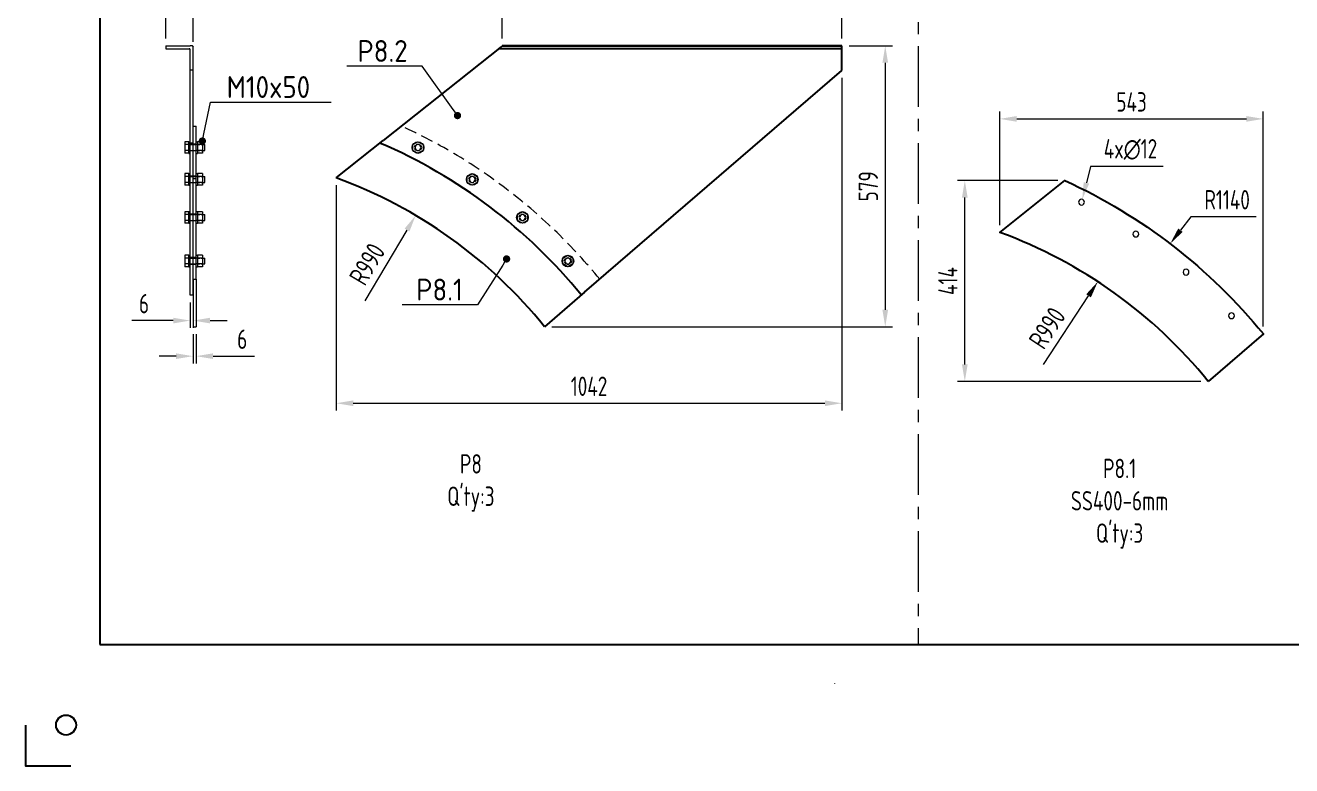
# Model space of a CAD drawing. Header units: millimetres. Extents: x -46397 to 283259, y -8690 to 23983.
# Drawn here: x 87638 to 90249, y -1966 to -440 of the extents above; entities that cross this region are included whole.
import ezdxf
from ezdxf import colors
from ezdxf.entities.mleader import LeaderData, LeaderLine
from ezdxf.math import Vec2, Vec3

# ---------------------------------------------------------------- set-up
doc = ezdxf.new("R2010")
doc.units = ezdxf.units.MM
doc.linetypes.add('CENTER', pattern=[2, 1.25, -0.25, 0.25, -0.25])
doc.linetypes.add('HIDDENX2', pattern=[0.75, 0.5, -0.25])
doc.layers.get('Defpoints').update_dxf_attribs({"lineweight": 0})
for name, color, linetype, lineweight in [('Dtext', 255, 'Continuous', 20), ('DUONGCHINH', 7, 'Continuous', 25), ('NETCHINH', 7, 'Continuous', 9), ('PHANTOM 2', 8, 'Continuous', 0), ('ĐƯỜNG TÂM', 8, 'CENTER', 5)]:
    doc.layers.add(name, color=color, linetype=linetype, lineweight=lineweight)
doc.styles.add('Arial', font='arial.ttf')
doc.styles.add('Chu va so', font='arial.ttf')
doc.styles.add('GHI CHÚ 1', font='isocp_IV25.ttf', dxfattribs={"width": 0.8})
doc.styles.get("Standard").update_dxf_attribs({"font": 'isocp.shx', "width": 0.8})
doc.styles.add('TCVN', font='arial.ttf')
doc.dimstyles.new('1-30SCALE', dxfattribs={"dimtxt": 75, "dimasz": 75, "dimexe": 37.5, "dimexo": 30, "dimgap": 30, "dimtad": 1, "dimtoh": 1, "dimdec": 0, "dimdsep": 46, "dimtxsty": 'GHI CHÚ 1', "dimcen": 0.09, "dimclrd": 256, "dimclre": 256, "dimclrt": 2, "dimadec": 0, "dimazin": 0, "dimtfac": 1, "dimtdec": 0, "dimtofl": 0, "dimtmove": 0, "dimatfit": 3, "dimfxl": 1, "dimlwd": 0, "dimlwe": 0, "dimarcsym": 0})
doc.dimstyles.new('1-30SCALE$4', dxfattribs={"dimtxt": 75, "dimasz": 75, "dimexe": 37.5, "dimexo": 30, "dimgap": 30, "dimtad": 1, "dimtoh": 1, "dimdec": 0, "dimdsep": 46, "dimtxsty": 'GHI CHÚ 1', "dimcen": 0.09, "dimclrd": 256, "dimclre": 256, "dimclrt": 2, "dimadec": 0, "dimazin": 0, "dimtfac": 1, "dimtdec": 0, "dimtofl": 0, "dimtmove": 0, "dimatfit": 3, "dimfxl": 1, "dimlwd": 0, "dimlwe": 0, "dimarcsym": 0})

# ---------------------------------------------------------------- blocks, each defined once
blk = doc.blocks.new('_Dot')
at = {"color": 0, "linetype": 'ByBlock', "lineweight": -2}
blk.add_line((-0.5, 0), (-1, 0), dxfattribs=at)
at = {"color": 0, "linetype": 'ByBlock', "const_width": 0.5}
blk.add_lwpolyline([(-0.25, 0, 1), (0.25, 0, 1)], format="xyb", close=True, dxfattribs=at)
blk = doc.blocks.new('*D1542')
at = {"layer": 'Defpoints', "color": 0, "transparency": 16777216}
for p in [(89574.8, -760), (89781.2, -760, -1.5), (90076.5, -1174, -1.5)]:
    blk.add_point(p, dxfattribs=at)
at = {"layer": 'PHANTOM 2', "linetype": 'Continuous', "lineweight": 0, "transparency": 16777216}
for p, q in [((89766.2, -760), (89559.8, -760)), ((89574.8, -1139), (89574.8, -795)), ((90061.5, -1174), (89559.8, -1174))]:
    blk.add_line(p, q, dxfattribs=at)
at = {"layer": 'PHANTOM 2', "transparency": 16777216}
for points in [[(89568.9, -795), (89580.6, -795), (89574.8, -760)], [(89568.9, -1139), (89580.6, -1139), (89574.8, -1174)]]:
    blk.add_solid(points, dxfattribs=at)
at = {"layer": 'PHANTOM 2', "color": 2, "transparency": 16777216, "insert": (89539.8, -967), "char_height": 40, "attachment_point": 5, "rotation": 90, "style": 'GHI CHÚ 1'}
blk.add_mtext('414', dxfattribs=at)
blk = doc.blocks.new('*D1543')
at = {"layer": 'Defpoints', "color": 0, "transparency": 16777216}
for p in [(90190.1, -632.7), (89646.9, -866.9, -1.5), (90190.1, -1076, -1.5)]:
    blk.add_point(p, dxfattribs=at)
at = {"layer": 'PHANTOM 2', "linetype": 'Continuous', "lineweight": 0, "transparency": 16777216}
for p, q in [((89646.9, -851.9), (89646.9, -617.7)), ((90190.1, -1061), (90190.1, -617.7)), ((89681.9, -632.7), (90155.1, -632.7))]:
    blk.add_line(p, q, dxfattribs=at)
at = {"layer": 'PHANTOM 2', "transparency": 16777216}
for points in [[(89681.9, -626.9), (89681.9, -638.6), (89646.9, -632.7)], [(90155.1, -626.9), (90155.1, -638.6), (90190.1, -632.7)]]:
    blk.add_solid(points, dxfattribs=at)
at = {"layer": 'PHANTOM 2', "color": 2, "transparency": 16777216, "insert": (89918.5, -597.7), "char_height": 40, "attachment_point": 5, "style": 'GHI CHÚ 1'}
blk.add_mtext('543', dxfattribs=at)
blk = doc.blocks.new('*D1544')
at = {"layer": 'Defpoints', "color": 0, "transparency": 16777216}
for p in [(89849, -968.3, -1.5), (89306.9, -1796.7, -1.5)]:
    blk.add_point(p, dxfattribs=at)
at = {"layer": 'PHANTOM 2', "linetype": 'Continuous', "lineweight": 0, "transparency": 16777216}
blk.add_line((89737.1, -1139.3), (89829.8, -997.6), dxfattribs=at)
at = {"layer": 'PHANTOM 2', "transparency": 16777216}
blk.add_solid([(89825, -994.4), (89834.7, -1000.8), (89849, -968.3)], dxfattribs=at)
at = {"layer": 'PHANTOM 2', "color": 2, "transparency": 16777216, "insert": (89744.6, -1063.9), "char_height": 40, "attachment_point": 5, "rotation": 56.7963, "style": 'GHI CHÚ 1'}
blk.add_mtext('R990', dxfattribs=at)
blk = doc.blocks.new('*D1545')
at = {"layer": 'Defpoints', "color": 0, "transparency": 16777216}
for p in [(89998.1, -890.1, -1.5), (89306.9, -1796.7, -1.5)]:
    blk.add_point(p, dxfattribs=at)
at = {"layer": 'PHANTOM 2', "linetype": 'Continuous', "lineweight": 0, "transparency": 16777216}
for p, q in [((90040.5, -834.5), (90019.3, -862.3)), ((90175.6, -834.5), (90040.5, -834.5))]:
    blk.add_line(p, q, dxfattribs=at)
at = {"layer": 'PHANTOM 2', "lineweight": 0, "transparency": 16777216}
for p, q in [((89306.8, -1796.7), (89307, -1796.7)), ((89306.9, -1796.8), (89306.9, -1796.6))]:
    blk.add_line(p, q, dxfattribs=at)
at = {"layer": 'PHANTOM 2', "transparency": 16777216}
blk.add_solid([(90014.7, -858.8), (90023.9, -865.8), (89998.1, -890.1)], dxfattribs=at)
at = {"layer": 'PHANTOM 2', "color": 2, "transparency": 16777216, "insert": (90115.5, -799.5), "char_height": 40, "attachment_point": 5, "style": 'GHI CHÚ 1'}
blk.add_mtext('R1140', dxfattribs=at)
blk = doc.blocks.new('*D1546')
at = {"layer": 'Defpoints', "color": 0, "transparency": 16777216}
for p in [(89816.9, -798.6, -1.5), (89814, -810.2, -1.5)]:
    blk.add_point(p, dxfattribs=at)
at = {"layer": 'PHANTOM 2', "linetype": 'Continuous', "lineweight": 0, "transparency": 16777216}
for p, q in [((89834.1, -730.7), (89825.5, -764.7)), ((89983.5, -730.7), (89834.1, -730.7))]:
    blk.add_line(p, q, dxfattribs=at)
at = {"layer": 'PHANTOM 2', "lineweight": 0, "transparency": 16777216}
for p, q in [((89815.3, -804.4), (89815.5, -804.4)), ((89815.4, -804.5), (89815.4, -804.3))]:
    blk.add_line(p, q, dxfattribs=at)
at = {"layer": 'PHANTOM 2', "transparency": 16777216}
blk.add_solid([(89819.8, -763.2), (89831.1, -766.1), (89816.9, -798.6)], dxfattribs=at)
at = {"layer": 'PHANTOM 2', "color": 2, "transparency": 16777216, "insert": (89916.3, -695.7), "char_height": 40, "attachment_point": 5, "style": 'GHI CHÚ 1'}
blk.add_mtext('4x∅12', dxfattribs=at)
blk = doc.blocks.new('*D1550')
at = {"layer": 'Defpoints', "color": 0, "transparency": 16777216}
for p in [(90612.1, -915.2, -1.5), (89964.3, -1791.9, -1.5)]:
    blk.add_point(p, dxfattribs=at)
at = {"layer": 'PHANTOM 2', "linetype": 'Continuous', "lineweight": 0, "transparency": 16777216}
blk.add_line((90478.9, -1095.5), (90591.3, -943.4), dxfattribs=at)
at = {"layer": 'PHANTOM 2', "transparency": 16777216}
blk.add_solid([(90586.6, -939.9), (90596, -946.8), (90612.1, -915.2)], dxfattribs=at)
at = {"layer": 'PHANTOM 2', "color": 2, "transparency": 16777216, "insert": (90496.5, -1012.7), "char_height": 40, "attachment_point": 5, "rotation": 53.5379, "style": 'GHI CHÚ 1'}
blk.add_mtext('R1090', dxfattribs=at)
blk = doc.blocks.new('*D1552')
at = {"layer": 'Defpoints', "color": 0, "transparency": 16777216}
for p in [(89321.3, -352), (88621.3, -482, -1.5), (89321.3, -482, -1.5)]:
    blk.add_point(p, dxfattribs=at)
at = {"layer": 'PHANTOM 2', "linetype": 'Continuous', "lineweight": 0, "transparency": 16777216}
for p, q in [((88621.3, -467), (88621.3, -337)), ((89321.3, -467), (89321.3, -337)), ((88656.3, -352), (89286.3, -352))]:
    blk.add_line(p, q, dxfattribs=at)
at = {"layer": 'PHANTOM 2', "transparency": 16777216}
for points in [[(88656.3, -346.1), (88656.3, -357.8), (88621.3, -352)], [(89286.3, -346.1), (89286.3, -357.8), (89321.3, -352)]]:
    blk.add_solid(points, dxfattribs=at)
at = {"layer": 'PHANTOM 2', "color": 2, "transparency": 16777216, "insert": (88971.3, -317), "char_height": 40, "attachment_point": 5, "style": 'GHI CHÚ 1'}
blk.add_mtext('700', dxfattribs=at)
blk = doc.blocks.new('*D1553')
at = {"layer": 'Defpoints', "color": 0, "transparency": 16777216}
for p in [(89321.3, -482, -1.5), (88708.7, -1061.3, -1.5), (89410.8, -1061.3)]:
    blk.add_point(p, dxfattribs=at)
at = {"layer": 'PHANTOM 2', "linetype": 'Continuous', "lineweight": 0, "transparency": 16777216}
for p, q in [((89336.3, -482), (89425.8, -482)), ((89410.8, -517), (89410.8, -1026.3)), ((88723.7, -1061.3), (89425.8, -1061.3))]:
    blk.add_line(p, q, dxfattribs=at)
at = {"layer": 'PHANTOM 2', "transparency": 16777216}
for points in [[(89404.9, -517), (89416.6, -517), (89410.8, -482)], [(89404.9, -1026.3), (89416.6, -1026.3), (89410.8, -1061.3)]]:
    blk.add_solid(points, dxfattribs=at)
at = {"layer": 'PHANTOM 2', "color": 2, "transparency": 16777216, "insert": (89375.8, -771.7), "char_height": 40, "attachment_point": 5, "rotation": 90, "style": 'GHI CHÚ 1'}
blk.add_mtext('579', dxfattribs=at)
blk = doc.blocks.new('*D1554')
at = {"layer": 'Defpoints', "color": 0, "transparency": 16777216}
for p in [(89321.3, -533, -1.5), (88279.1, -754.3, -1.5), (89321.3, -1219.1)]:
    blk.add_point(p, dxfattribs=at)
at = {"layer": 'PHANTOM 2', "linetype": 'Continuous', "lineweight": 0, "transparency": 16777216}
for p, q in [((89321.3, -548), (89321.3, -1234.1)), ((88279.1, -769.3), (88279.1, -1234.1)), ((88314.1, -1219.1), (89286.3, -1219.1))]:
    blk.add_line(p, q, dxfattribs=at)
at = {"layer": 'PHANTOM 2', "transparency": 16777216}
for points in [[(88314.1, -1213.2), (88314.1, -1224.9), (88279.1, -1219.1)], [(89286.3, -1213.2), (89286.3, -1224.9), (89321.3, -1219.1)]]:
    blk.add_solid(points, dxfattribs=at)
at = {"layer": 'PHANTOM 2', "color": 2, "transparency": 16777216, "insert": (88800.2, -1184.1), "char_height": 40, "attachment_point": 5, "style": 'GHI CHÚ 1'}
blk.add_mtext('1042', dxfattribs=at)
blk = doc.blocks.new('*D1557')
at = {"layer": 'Defpoints', "color": 0, "transparency": 16777216}
for p in [(87984.1, -384.2), (87928.1, -482), (87984.1, -489)]:
    blk.add_point(p, dxfattribs=at)
at = {"layer": 'PHANTOM 2', "linetype": 'Continuous', "lineweight": 0, "transparency": 16777216}
for p, q in [((87893.1, -384.2), (87858.1, -384.2)), ((87928.1, -467), (87928.1, -369.2)), ((87984.1, -474), (87984.1, -369.2)), ((88019.1, -384.2), (88054.1, -384.2))]:
    blk.add_line(p, q, dxfattribs=at)
at = {"layer": 'PHANTOM 2', "transparency": 16777216}
for points in [[(87893.1, -378.4), (87893.1, -390.1), (87928.1, -384.2)], [(88019.1, -378.4), (88019.1, -390.1), (87984.1, -384.2)]]:
    blk.add_solid(points, dxfattribs=at)
at = {"layer": 'PHANTOM 2', "color": 2, "transparency": 16777216, "insert": (87956.1, -349.2), "char_height": 40, "attachment_point": 5, "style": 'GHI CHÚ 1'}
blk.add_mtext('56', dxfattribs=at)
blk = doc.blocks.new('*D1555')
at = {"layer": 'Defpoints', "color": 0, "transparency": 16777216}
for p in [(87978.1, -996), (87984.1, -996), (87984.1, -1048.6)]:
    blk.add_point(p, dxfattribs=at)
at = {"layer": 'PHANTOM 2', "linetype": 'Continuous', "lineweight": 0, "transparency": 16777216}
for p, q in [((87978.1, -1011), (87978.1, -1063.6)), ((87984.1, -1011), (87984.1, -1063.6)), ((87943.1, -1048.6), (87857.7, -1048.6)), ((88019.1, -1048.6), (88054.1, -1048.6))]:
    blk.add_line(p, q, dxfattribs=at)
at = {"layer": 'PHANTOM 2', "transparency": 16777216}
for points in [[(87943.1, -1042.8), (87943.1, -1054.4), (87978.1, -1048.6)], [(88019.1, -1042.8), (88019.1, -1054.4), (87984.1, -1048.6)]]:
    blk.add_solid(points, dxfattribs=at)
at = {"layer": 'PHANTOM 2', "color": 2, "transparency": 16777216, "insert": (87882.9, -1013.6), "char_height": 40, "attachment_point": 5, "style": 'GHI CHÚ 1'}
blk.add_mtext('6', dxfattribs=at)
blk = doc.blocks.new('*D1556')
at = {"layer": 'Defpoints', "color": 0, "transparency": 16777216}
for p in [(87984.1, -1061.3), (87990.1, -1061.3), (87990.1, -1122)]:
    blk.add_point(p, dxfattribs=at)
at = {"layer": 'PHANTOM 2', "linetype": 'Continuous', "lineweight": 0, "transparency": 16777216}
for p, q in [((87984.1, -1076.3), (87984.1, -1137)), ((87990.1, -1076.3), (87990.1, -1137)), ((87949.1, -1122), (87914.1, -1122)), ((88025.1, -1122), (88110.5, -1122))]:
    blk.add_line(p, q, dxfattribs=at)
at = {"layer": 'PHANTOM 2', "transparency": 16777216}
for points in [[(87949.1, -1116.2), (87949.1, -1127.8), (87984.1, -1122)], [(88025.1, -1116.2), (88025.1, -1127.8), (87990.1, -1122)]]:
    blk.add_solid(points, dxfattribs=at)
at = {"layer": 'PHANTOM 2', "color": 2, "transparency": 16777216, "insert": (88085.3, -1087), "char_height": 40, "attachment_point": 5, "style": 'GHI CHÚ 1'}
blk.add_mtext('6', dxfattribs=at)
blk = doc.blocks.new('*D1659')
at = {"layer": 'Defpoints', "color": 0, "transparency": 16777216}
for p in [(88442.8, -831.8, -1.5), (87939, -1684, -1.5)]:
    blk.add_point(p, dxfattribs=at)
at = {"layer": 'PHANTOM 2', "linetype": 'Continuous', "lineweight": 0, "transparency": 16777216}
blk.add_line((88338.8, -1007.7), (88425, -861.9), dxfattribs=at)
at = {"layer": 'PHANTOM 2', "transparency": 16777216}
blk.add_solid([(88420, -859), (88430, -864.9), (88442.8, -831.8)], dxfattribs=at)
at = {"layer": 'PHANTOM 2', "color": 2, "transparency": 16777216, "insert": (88342.9, -932.1), "char_height": 40, "attachment_point": 5, "rotation": 59.4106, "style": 'GHI CHÚ 1'}
blk.add_mtext('R990', dxfattribs=at)
blk = doc.blocks.new('*U1819')
at = {"lineweight": 25}
for points in [[(0, 0), (7496.9, 0), (7496.9, 4910.9), (0, 4910.9)], [(0, 0), (5668.4, 0), (5668.4, 4910.9), (0, 4910.9)]]:
    blk.add_lwpolyline(points, close=True, dxfattribs=at)
at = {"lineweight": 25, "elevation": -0.2}
blk.add_lwpolyline([(-168.8, -183.5), (-168.8, -275.2), (-65.6, -275.2)], dxfattribs=at)
at = {"lineweight": 25}
blk.add_circle((-76.5, -182.9, -0.2), 22.7, dxfattribs=at)
at = {"layer": 'Dtext', "ltscale": 0.1}
for tag, p, height, style in [('REV_3', (5716.7, 1844.5), 32.7, 'TCVN'), ('FOR_APPROVAL3', (6043.3, 1842.2, -0.3), 39.2, 'TCVN'), ('REV_2', (5716.7, 1722.6), 32.7, 'TCVN'), ('FOR_APPROVAL2', (6043.3, 1720.3, -0.3), 39.2, 'TCVN'), ('FOR_APPROVAL1', (6043.3, 1598.4, -0.3), 39.2, 'TCVN'), ('REV_1', (5716.7, 1600.7), 32.7, 'TCVN'), ('REV_0', (5716.7, 1478.8), 32.7, 'TCVN'), ('NGUOI_VE', (6391.2, 1477.1, -0.3), 39.2, 'TCVN'), ('NGUOI_KIEM_2', (6737.4, 1477.1, -0.3), 39.2, 'TCVN'), ('NGUOI_DUYET', (7155.7, 1477.1, -0.3), 39.2, 'TCVN'), ('1.1_A4', (7176.7, 74.4, -0.3), 39.2, 'Chu va so'), ('A4_A4', (7307, 74.4, -0.3), 39.2, 'Chu va so'), ('REV.', (7414.4, 74.4, -0.3), 39.2, 'Chu va so')]:
    blk.add_attdef(tag, p, '', height=height, dxfattribs=dict(at, style=style))
for tag, p, height, style, width in [('NGAY_REV03', (5799.5, 1842.2, -0.3), 34, 'TCVN', 0.95), ('NGAY_REV02', (5799.5, 1720.3, -0.3), 34, 'TCVN', 0.95), ('NGAY_REV01', (5799.5, 1598.4, -0.3), 34, 'TCVN', 0.95), ('NGAY_REV0', (5799.5, 1476.5, -0.3), 34, 'TCVN', 0.95), ('DWD.NO', (5796.4, 31.8, -0.3), 52.2, 'Chu va so', 0.85)]:
    blk.add_attdef(tag, p, '', height=height, dxfattribs=dict(at, style=style, width=width))
at = {"layer": 'Dtext', "lineweight": 25, "ltscale": 0.1, "style": 'Chu va so'}
for tag, p, height in [('PROJECT_CODE', (6174, 613.9), 78.4), ('TITLE1', (5834.6, 468.1, -0.3), 52.2), ('TITLE2', (5834.6, 345.3, -0.3), 52.2), ('TITLE3', (5834.6, 223.4, -0.3), 52.2)]:
    blk.add_attdef(tag, p, '', height=height, dxfattribs=at)

msp = doc.modelspace()

# ---------------------------------------------------------------- linework, layer by layer
at = {"color": 7, "linetype": 'Continuous', "lineweight": 0, "ltscale": 10, "extrusion": (2.28848e-17, 1, 0)}
for p, q in [((87928.13, -482.02, -1.5), (87928.13, -488.02, -1.5)), ((87928.13, -482.02, -1.5), (87978.11, -482.02, -1.5)), ((87928.13, -488.02, -1.5), (87976.11, -488.02, -1.5)), ((87978.11, -482.03, -1.5), (87978.11, -482.02, -1.5)), ((87982.11, -482.02, -1.5), (87978.11, -482.02, -1.5)), ((87982.11, -482.03, -1.5), (87978.11, -482.03, -1.5)), ((87978.11, -532.22, -1.5), (87978.11, -490.02, -1.5)), ((87984.11, -484.03, -1.5), (87984.11, -484.02, -1.5)), ((87984.11, -532.22, -1.5), (87984.11, -484.03, -1.5)), ((87978.11, -995.98, -1.5), (87978.11, -532.22, -1.5)), ((87984.11, -532.22, -1.5), (87978.11, -532.22, -1.5)), ((87984.11, -995.98, -1.5), (87984.11, -532.22, -1.5)), ((87984.11, -647.41, -1.5), (87990.11, -647.41, -1.5)), ((87990.11, -963.32, -1.5), (87990.11, -647.41, -1.5)), ((87967.11, -679.81, -1.5), (87967.11, -685.79, -1.5)), ((87975.11, -679.81, -1.5), (87967.11, -679.81, -1.5)), ((87967.11, -685.79, -1.5), (87967.11, -697.74, -1.5)), ((87975.11, -685.79, -1.5), (87967.11, -685.79, -1.5)), ((87967.11, -697.74, -1.5), (87967.11, -703.72, -1.5)), ((87975.11, -697.74, -1.5), (87967.11, -697.74, -1.5)), ((87975.11, -703.72, -1.5), (87967.11, -703.72, -1.5)), ((87975.11, -703.77, -1.5), (87975.11, -679.77, -1.5)), ((87975.11, -679.77, -1.5), (87978.11, -679.77, -1.5)), ((87975.11, -703.77, -1.5), (87978.11, -703.77, -1.5)), ((87990.11, -679.77, -1.5), (87993.11, -679.77, -1.5)), ((87990.11, -703.77, -1.5), (87993.11, -703.77, -1.5)), ((87993.11, -679.77, -1.5), (87993.11, -703.77, -1.5)), ((88003.11, -679.81, -1.5), (87993.11, -679.81, -1.5)), ((88003.11, -685.79, -1.5), (87993.11, -685.79, -1.5)), ((88003.11, -697.74, -1.5), (87993.11, -697.74, -1.5)), ((88003.11, -703.72, -1.5), (87993.11, -703.72, -1.5)), ((88003.11, -679.81, -1.5), (88003.11, -685.79, -1.5)), ((88003.11, -685.77, -1.5), (88008.11, -685.77, -1.5)), ((88003.11, -685.79, -1.5), (88003.11, -697.74, -1.5)), ((88003.11, -697.74, -1.5), (88003.11, -703.72, -1.5)), ((88003.11, -697.77, -1.5), (88008.11, -697.77, -1.5)), ((88008.11, -697.77, -1.5), (88008.11, -685.77, -1.5)), ((87967.11, -745.67, -1.5), (87967.11, -751.65, -1.5)), ((87975.11, -745.67, -1.5), (87967.11, -745.67, -1.5)), ((87967.11, -751.65, -1.5), (87967.11, -763.6, -1.5)), ((87975.11, -751.65, -1.5), (87967.11, -751.65, -1.5)), ((87975.11, -769.62, -1.5), (87975.11, -745.62, -1.5)), ((87975.11, -745.62, -1.5), (87978.11, -745.62, -1.5)), ((87990.11, -745.62, -1.5), (87993.11, -745.62, -1.5)), ((87993.11, -745.62, -1.5), (87993.11, -769.62, -1.5)), ((88003.11, -745.67, -1.5), (87993.11, -745.67, -1.5)), ((88003.11, -751.65, -1.5), (87993.11, -751.65, -1.5)), ((88003.11, -745.67, -1.5), (88003.11, -751.65, -1.5)), ((88003.11, -751.62, -1.5), (88008.11, -751.62, -1.5)), ((88003.11, -751.65, -1.5), (88003.11, -763.6, -1.5)), ((88008.11, -763.62, -1.5), (88008.11, -751.62, -1.5)), ((87967.11, -763.6, -1.5), (87967.11, -769.58, -1.5)), ((87975.11, -763.6, -1.5), (87967.11, -763.6, -1.5)), ((87975.11, -769.58, -1.5), (87967.11, -769.58, -1.5)), ((87975.11, -769.62, -1.5), (87978.11, -769.62, -1.5)), ((87990.11, -769.62, -1.5), (87993.11, -769.62, -1.5)), ((88003.11, -763.6, -1.5), (87993.11, -763.6, -1.5)), ((88003.11, -769.58, -1.5), (87993.11, -769.58, -1.5)), ((88003.11, -763.6, -1.5), (88003.11, -769.58, -1.5)), ((88003.11, -763.62, -1.5), (88008.11, -763.62, -1.5)), ((87967.11, -824.07, -1.5), (87967.11, -830.04, -1.5)), ((87975.11, -824.07, -1.5), (87967.11, -824.07, -1.5)), ((87967.11, -830.04, -1.5), (87967.11, -842, -1.5)), ((87975.11, -830.04, -1.5), (87967.11, -830.04, -1.5)), ((87975.11, -848.02, -1.5), (87975.11, -824.02, -1.5)), ((87975.11, -824.02, -1.5), (87978.11, -824.02, -1.5)), ((87990.11, -824.02, -1.5), (87993.11, -824.02, -1.5)), ((87993.11, -824.02, -1.5), (87993.11, -848.02, -1.5)), ((88003.11, -824.07, -1.5), (87993.11, -824.07, -1.5)), ((88003.11, -830.04, -1.5), (87993.11, -830.04, -1.5)), ((88003.11, -824.07, -1.5), (88003.11, -830.04, -1.5)), ((88003.11, -830.02, -1.5), (88008.11, -830.02, -1.5)), ((88003.11, -830.04, -1.5), (88003.11, -842, -1.5)), ((88008.11, -842.02, -1.5), (88008.11, -830.02, -1.5)), ((87967.11, -842, -1.5), (87967.11, -847.98, -1.5)), ((87975.11, -842, -1.5), (87967.11, -842, -1.5)), ((87975.11, -847.98, -1.5), (87967.11, -847.98, -1.5)), ((87975.11, -848.02, -1.5), (87978.11, -848.02, -1.5)), ((87990.11, -848.02, -1.5), (87993.11, -848.02, -1.5)), ((88003.11, -842, -1.5), (87993.11, -842, -1.5)), ((88003.11, -847.98, -1.5), (87993.11, -847.98, -1.5)), ((88003.11, -842, -1.5), (88003.11, -847.98, -1.5)), ((88003.11, -842.02, -1.5), (88008.11, -842.02, -1.5)), ((87967.11, -913.93, -1.5), (87967.11, -919.91, -1.5)), ((87975.11, -913.93, -1.5), (87967.11, -913.93, -1.5)), ((87967.11, -919.91, -1.5), (87967.11, -931.86, -1.5)), ((87975.11, -919.91, -1.5), (87967.11, -919.91, -1.5)), ((87967.11, -931.86, -1.5), (87967.11, -937.84, -1.5)), ((87975.11, -931.86, -1.5), (87967.11, -931.86, -1.5)), ((87975.11, -937.84, -1.5), (87967.11, -937.84, -1.5)), ((87975.11, -937.88, -1.5), (87975.11, -913.88, -1.5)), ((87975.11, -913.88, -1.5), (87978.11, -913.88, -1.5)), ((87975.11, -937.88, -1.5), (87978.11, -937.88, -1.5)), ((87990.11, -913.88, -1.5), (87993.11, -913.88, -1.5)), ((87990.11, -937.88, -1.5), (87993.11, -937.88, -1.5)), ((87993.11, -913.88, -1.5), (87993.11, -937.88, -1.5)), ((88003.11, -913.93, -1.5), (87993.11, -913.93, -1.5)), ((88003.11, -919.91, -1.5), (87993.11, -919.91, -1.5)), ((88003.11, -931.86, -1.5), (87993.11, -931.86, -1.5)), ((88003.11, -937.84, -1.5), (87993.11, -937.84, -1.5)), ((88003.11, -913.93, -1.5), (88003.11, -919.91, -1.5)), ((88003.11, -919.88, -1.5), (88008.11, -919.88, -1.5)), ((88003.11, -919.91, -1.5), (88003.11, -931.86, -1.5)), ((88003.11, -931.86, -1.5), (88003.11, -937.84, -1.5)), ((88003.11, -931.88, -1.5), (88008.11, -931.88, -1.5)), ((88008.11, -931.88, -1.5), (88008.11, -919.88, -1.5)), ((87984.11, -963.32, -1.5), (87984.11, -1061.31, -1.5)), ((87984.11, -963.32, -1.5), (87990.11, -963.32, -1.5)), ((87990.11, -963.32, -1.5), (87990.11, -1061.31, -1.5)), ((87984.11, -995.98, -1.5), (87978.11, -995.98, -1.5)), ((87984.11, -1061.31, -1.5), (87990.11, -1061.31, -1.5))]:
    msp.add_line(p, q, dxfattribs=at)
at = {"color": 7, "lineweight": 0, "ltscale": 10, "extrusion": (0, 1, 0)}
for p, q in [((88621.3, -482.02, -1.5), (88618.78, -484.02, -1.5)), ((88437.24, -685.79, -1.5), (88447.6, -679.81, -1.5)), ((88437.24, -697.74, -1.5), (88437.24, -685.79, -1.5)), ((88447.6, -703.72, -1.5), (88437.24, -697.74, -1.5)), ((88447.6, -679.81, -1.5), (88457.95, -685.79, -1.5)), ((88457.95, -697.74, -1.5), (88447.6, -703.72, -1.5)), ((88457.95, -685.79, -1.5), (88457.95, -697.74, -1.5)), ((88549.16, -751.65, -1.5), (88559.51, -745.67, -1.5)), ((88549.16, -763.6, -1.5), (88549.16, -751.65, -1.5)), ((88559.51, -745.67, -1.5), (88569.86, -751.65, -1.5)), ((88569.86, -751.65, -1.5), (88569.86, -763.6, -1.5)), ((88559.51, -769.58, -1.5), (88549.16, -763.6, -1.5)), ((88569.86, -763.6, -1.5), (88559.51, -769.58, -1.5)), ((88652.63, -830.04, -1.5), (88662.98, -824.07, -1.5)), ((88652.63, -842, -1.5), (88652.63, -830.04, -1.5)), ((88662.98, -824.07, -1.5), (88673.33, -830.04, -1.5)), ((88673.33, -830.04, -1.5), (88673.33, -842, -1.5)), ((88662.98, -847.98, -1.5), (88652.63, -842, -1.5)), ((88673.33, -842, -1.5), (88662.98, -847.98, -1.5)), ((88746.25, -919.91, -1.5), (88756.61, -913.93, -1.5)), ((88746.25, -931.86, -1.5), (88746.25, -919.91, -1.5)), ((88756.61, -937.84, -1.5), (88746.25, -931.86, -1.5)), ((88756.61, -913.93, -1.5), (88766.96, -919.91, -1.5)), ((88766.96, -931.86, -1.5), (88756.61, -937.84, -1.5)), ((88766.96, -919.91, -1.5), (88766.96, -931.86, -1.5))]:
    msp.add_line(p, q, dxfattribs=at)
at = {"color": 4, "linetype": 'HIDDENX2', "lineweight": 0, "ltscale": 10, "extrusion": (2.28848e-17, 1, 0)}
for p, q in [((87984.11, -682.52, -1.5), (87978.11, -682.52, -1.5)), ((87984.11, -684.77, -1.5), (87978.11, -684.77, -1.5)), ((87978.11, -685.77, -1.5), (88003.11, -685.77, -1.5)), ((87978.11, -697.77, -1.5), (88003.11, -697.77, -1.5)), ((87984.11, -698.77, -1.5), (87978.11, -698.77, -1.5)), ((87990.11, -684.77, -1.5), (87984.11, -684.77, -1.5)), ((87990.11, -698.77, -1.5), (87984.11, -698.77, -1.5)), ((88003.11, -685.77, -1.5), (87990.11, -685.77, -1.5)), ((88003.11, -697.77, -1.5), (87990.11, -697.77, -1.5)), ((87984.11, -750.62, -1.5), (87978.11, -750.62, -1.5)), ((87978.11, -751.62, -1.5), (88003.11, -751.62, -1.5)), ((87990.11, -750.62, -1.5), (87984.11, -750.62, -1.5)), ((87984.11, -755.43, -1.5), (87990.11, -755.43, -1.5)), ((88003.11, -751.62, -1.5), (87990.11, -751.62, -1.5)), ((87978.11, -763.62, -1.5), (88003.11, -763.62, -1.5)), ((87984.11, -764.62, -1.5), (87978.11, -764.62, -1.5)), ((87990.11, -764.62, -1.5), (87984.11, -764.62, -1.5)), ((88003.11, -763.62, -1.5), (87990.11, -763.62, -1.5)), ((87984.11, -829.02, -1.5), (87978.11, -829.02, -1.5)), ((87978.11, -830.02, -1.5), (88003.11, -830.02, -1.5)), ((87990.11, -829.02, -1.5), (87984.11, -829.02, -1.5)), ((88003.11, -830.02, -1.5), (87990.11, -830.02, -1.5)), ((87978.11, -842.02, -1.5), (88003.11, -842.02, -1.5)), ((87984.11, -843.02, -1.5), (87978.11, -843.02, -1.5)), ((87990.11, -843.02, -1.5), (87984.11, -843.02, -1.5)), ((88003.11, -842.02, -1.5), (87990.11, -842.02, -1.5)), ((87984.11, -918.88, -1.5), (87978.11, -918.88, -1.5)), ((87978.11, -919.88, -1.5), (88003.11, -919.88, -1.5)), ((87978.11, -931.88, -1.5), (88003.11, -931.88, -1.5)), ((87984.11, -932.88, -1.5), (87978.11, -932.88, -1.5)), ((87990.11, -918.88, -1.5), (87984.11, -918.88, -1.5)), ((87990.11, -932.88, -1.5), (87984.11, -932.88, -1.5)), ((88003.11, -919.88, -1.5), (87990.11, -919.88, -1.5)), ((88003.11, -931.88, -1.5), (87990.11, -931.88, -1.5))]:
    msp.add_line(p, q, dxfattribs=at)
at = {"elevation": -1.5}
msp.add_lwpolyline([(90076.49, -1173.95, 0.135804), (89646.91, -866.9), (89781.23, -760.05, -0.1148113), (90190.14, -1075.96)], format="xyb", close=True, dxfattribs=at)
at = {"color": 7, "lineweight": 0, "ltscale": 10}
for centre in [(88447.6, -691.77, -1.5), (88559.51, -757.62, -1.5), (88662.98, -836.02, -1.5), (88756.61, -925.88, -1.5)]:
    msp.add_circle(centre, 12, dxfattribs=at)
at = {"color": 4, "linetype": 'HIDDENX2', "lineweight": 0, "ltscale": 10}
for centre in [(88447.6, -691.77, -1.5), (88559.51, -757.62, -1.5), (88662.98, -836.02, -1.5), (88756.61, -925.88, -1.5)]:
    msp.add_circle(centre, 7, dxfattribs=at)
at = {"color": 7, "lineweight": 0, "ltscale": 10, "extrusion": (0, 0, -1)}
for centre in [(-88447.6, -691.77, 1.5), (-88559.51, -757.62, 1.5), (-89815.44, -804.41, 1.5), (-88662.98, -836.02, 1.5), (-89927.35, -870.26, 1.5), (-88756.61, -925.88, 1.5), (-90030.82, -948.66, 1.5), (-90124.45, -1038.52, 1.5)]:
    msp.add_circle(centre, 6, dxfattribs=at)
at = {"color": 7, "linetype": 'Continuous', "lineweight": 0, "ltscale": 10}
msp.add_arc((87976.11, -490.02, -1.5), 2, 0, 90, dxfattribs=at)
at = {"color": 4, "linetype": 'HIDDENX2', "lineweight": 0, "ltscale": 50}
msp.add_arc((87939.02, -1684.02, -1.5), 1140, 39.21257, 65.41068, dxfattribs=at)
at = {"color": 7, "linetype": 'Continuous', "lineweight": 0, "ltscale": 10}
msp.add_ellipse((87982.11, -484.02, -1.5), major_axis=(-2, 0), ratio=0.999995, start_param=-3.1415927, end_param=-1.5707963, dxfattribs=at)
at = {"color": 7, "linetype": 'Continuous', "lineweight": 0, "ltscale": 10, "extrusion": (0, 0, -1)}
msp.add_ellipse((87982.11, -484.03, -1.5), major_axis=(0, 2), ratio=1, start_param=0, end_param=1.5707963, dxfattribs=at)
at = {"layer": 'DUONGCHINH', "extrusion": (0, 1, 0)}
for p, q in [((88618.78, -484.02, -1.5), (88375.83, -677.28, -1.5)), ((89321.3, -488.02, -1.5), (88613.75, -488.02, -1.5)), ((89321.3, -482.02, -1.5), (88621.3, -482.02, -1.5)), ((88621.3, -482.02, -1.5), (89321.3, -482.03, -1.5)), ((89321.3, -482.03, -1.5), (89321.3, -482.02, -1.5)), ((89321.3, -484.03, -1.5), (89321.3, -482.03, -1.5)), ((89321.3, -533.03, -1.5), (89321.3, -484.03, -1.5)), ((88791.06, -990.26, -1.5), (89321.3, -533.03, -1.5)), ((88279.06, -754.25, -1.5), (88375.83, -677.28, -1.5)), ((89646.91, -866.9, -1.5), (89781.23, -760.05, -1.5)), ((88791.06, -990.26, -1.5), (88708.65, -1061.31, -1.5)), ((90190.14, -1075.96, -1.5), (90076.49, -1173.95, -1.5))]:
    msp.add_line(p, q, dxfattribs=at)
at = {"layer": 'DUONGCHINH'}
for radius, start, end in [(1090, 39.14105, 66.75273), (990, 38.97631, 69.91106)]:
    msp.add_arc((87939.02, -1684.02, -1.5), radius, start, end, dxfattribs=at)
at = {"layer": 'ĐƯỜNG TÂM', "ltscale": 100}
msp.add_line((89478.77, -82.94), (89478.77, -1716.39), dxfattribs=at)

# ---------------------------------------------------------------- texts
at = {"color": 3, "char_height": 40, "attachment_point": 1}
for s, width, insert in [("\\A1;\\pxqc;P8\\PQ'ty:3", 138.8024, (88487.3, -1324.13)), ("\\A1;\\pxqc;P8.1\\PSS400-6mm\\PQ'ty:3", 275.8497, (89755.99, -1333.52))]:
    msp.add_mtext_dynamic_manual_height_columns(s, width=width, gutter_width=37.5, heights=[0], dxfattribs=dict(at, insert=insert))

# ---------------------------------------------------------------- dimensions: what is measured, and where the dimension line sits
at = {"layer": 'PHANTOM 2'}
for base, p1, p2, override, picture, middle in [((89321.3, -351.96), (88621.3, -482.02, -1.5), (89321.3, -482.03, -1.5), {"dimtxt": 40, "dimasz": 35, "dimexe": 15, "dimexo": 15, "dimgap": 15}, '*D1552', (88971.3, -316.96)), ((89321.3, -1219.06), (88279.06, -754.25, -1.5), (89321.3, -533.03, -1.5), {"dimtxt": 40, "dimasz": 35, "dimexe": 15, "dimexo": 15, "dimgap": 15}, '*D1554', (88800.18, -1184.06)), ((90190.14, -632.74), (89646.91, -866.9, -1.5), (90190.14, -1075.96, -1.5), {"dimtxt": 40, "dimasz": 35, "dimexe": 15, "dimexo": 15, "dimgap": 15, "dimtmove": 1}, '*D1543', (89918.52, -597.74)), ((87990.11, -1122.02, -1.5), (87984.11, -1061.31, -1.5), (87990.11, -1061.31, -1.5), {"dimtxt": 40, "dimasz": 35, "dimexe": 15, "dimexo": 15, "dimgap": 15}, '*D1556', (88085.3, -1087.02, -1.5))]:
    dim = msp.add_linear_dim(base=base, p1=p1, p2=p2, dimstyle='1-30SCALE', override=override, dxfattribs=at)
    dim.commit()
    dim.dimension.update_dxf_attribs({"geometry": picture, "text_midpoint": middle})
dim = msp.add_linear_dim(base=(87984.11, -384.24, -1.5), p1=(87928.13, -482.02, -1.5), p2=(87984.11, -489.01, -1.5), dimstyle='1-30SCALE', override={"dimtxt": 40, "dimasz": 35, "dimexe": 15, "dimexo": 15, "dimgap": 15}, dxfattribs=at)
dim.commit()
dim.dimension.update_dxf_attribs({"geometry": '*D1557', "text_midpoint": (87956.12, -384.24, -1.5), "dimtype": 160})
for base, p1, p2, override, picture, middle in [((89410.76, -1061.31), (89321.3, -482.02, -1.5), (88708.65, -1061.31, -1.5), {"dimtxt": 40, "dimasz": 35, "dimexe": 15, "dimexo": 15, "dimgap": 15}, '*D1553', (89375.76, -771.67)), ((89574.77, -760.05), (90076.49, -1173.95, -1.5), (89781.23, -760.05, -1.5), {"dimtxt": 40, "dimasz": 35, "dimexe": 15, "dimexo": 15, "dimgap": 15, "dimtmove": 1}, '*D1542', (89539.77, -967))]:
    dim = msp.add_linear_dim(base=base, p1=p1, p2=p2, angle=90, dimstyle='1-30SCALE', override=override, dxfattribs=at)
    dim.commit()
    dim.dimension.update_dxf_attribs({"geometry": picture, "text_midpoint": middle})
dim = msp.add_diameter_dim_2p(p1=(89813.97, -810.22, -1.5), p2=(89816.91, -798.59, -1.5), text='4x<>', dimstyle='1-30SCALE', override={"dimtxt": 40, "dimasz": 35, "dimexe": 15, "dimexo": 15, "dimgap": 15, "dimpost": ''}, dxfattribs=at)
dim.commit()
dim.dimension.update_dxf_attribs({"geometry": '*D1546', "text_midpoint": (89916.26, -695.72)})
dim = msp.add_radius_dim(center=(89306.86, -1796.66, -1.5), mpoint=(89998.09, -890.13, -1.5), dimstyle='1-30SCALE$4', override={"dimtxt": 40, "dimasz": 35, "dimexe": 15, "dimexo": 15, "dimgap": 15}, dxfattribs=at)
dim.commit()
dim.dimension.update_dxf_attribs({"geometry": '*D1545', "text_midpoint": (90115.55, -799.46)})
for center, mpoint, override, picture, middle in [((87939.02, -1684.02, -1.5), (88442.81, -831.8, -1.5), {"dimtxt": 40, "dimasz": 35, "dimexe": 15, "dimexo": 15, "dimgap": 15}, '*D1659', (88373.02, -949.86)), ((89964.3, -1791.86, -1.5), (90612.08, -915.22, -1.5), {"dimtxt": 40, "dimasz": 35, "dimexe": 15, "dimexo": 15, "dimgap": 15, "dimtmove": 1}, '*D1550', (90524.66, -1033.52)), ((89306.86, -1796.66, -1.5), (89849, -968.3, -1.5), {"dimtxt": 40, "dimasz": 35, "dimexe": 15, "dimexo": 15, "dimgap": 15}, '*D1544', (89773.89, -1083.06))]:
    dim = msp.add_radius_dim(center=center, mpoint=mpoint, dimstyle='1-30SCALE$4', override=override, dxfattribs=at)
    dim.commit()
    dim.dimension.update_dxf_attribs({"geometry": picture, "text_midpoint": middle, "dimtype": 164})
dim = msp.add_linear_dim(base=(87984.11, -1048.61, -1.5), p1=(87978.11, -995.98, -1.5), p2=(87984.11, -995.98, -1.5), angle=180, dimstyle='1-30SCALE', override={"dimtxt": 40, "dimasz": 35, "dimexe": 15, "dimexo": 15, "dimgap": 15}, dxfattribs=at)
dim.commit()
dim.dimension.update_dxf_attribs({"geometry": '*D1555', "text_midpoint": (87882.92, -1048.61, -1.5), "dimtype": 160})

# ---------------------------------------------------------------- leaders
at = {"layer": 'NETCHINH'}
ml = msp.add_multileader_mtext('Standard', dxfattribs=at)
ml.set_content('{\\Fisocp|c0;P8.2}', color=1, style='Arial')
ml.set_leader_properties(color=2, linetype='Continuous', lineweight=-1)
ml.set_arrow_properties(name='DOT')
ml.build(insert=Vec2(0, 0))
ml.multileader.update_dxf_attribs({"has_dogleg": 0, "text_left_attachment_type": 5, "text_right_attachment_type": 5, "dogleg_length": 0, "arrow_head_size": 15, "scale": 15})
ctx = ml.context
ctx.base_point, ctx.scale, ctx.char_height, ctx.arrow_head_size, ctx.landing_gap_size, ctx.plane_origin = Vec3(88294.62, -524.21, 5.03), 15, 45, 15, 30, Vec3(87655.28, -1816.29, 5.03)
ctx.left_attachment, ctx.right_attachment, ctx.text_align_type = 5, 5, 2
notes = []
notes.append((ctx, [(0, (1, 1, 0), (88456.33, -524.21, 5.03), (-1, 0), 0, [(0, [(88529.07, -625.86, 5.03)], 0, [])])]))
ctx.mtext.insert, ctx.mtext.alignment, ctx.mtext.flow_direction = Vec3(88426.33, -470.2, 5.03), 3, 5
ml = msp.add_multileader_mtext('Standard', dxfattribs=at)
ml.set_content('{\\Fisocp|c0;M10x50}', color=1, style='Arial')
ml.set_leader_properties(color=2, linetype='Continuous', lineweight=-1)
ml.set_arrow_properties(name='DOT')
ml.build(insert=Vec2(0, 0))
ml.multileader.update_dxf_attribs({"has_dogleg": 0, "text_left_attachment_type": 5, "text_right_attachment_type": 5, "dogleg_length": 0, "arrow_head_size": 15, "scale": 15})
ctx = ml.context
ctx.base_point, ctx.scale, ctx.char_height, ctx.arrow_head_size, ctx.landing_gap_size, ctx.plane_origin = Vec3(88019.75, -598.5, 5.03), 15, 45, 15, 30, Vec3(87389.61, -1830, 5.03)
ctx.left_attachment, ctx.right_attachment, ctx.text_align_type = 5, 5, 2
notes.append((ctx, [(1, (1, 1, 0), (88019.75, -598.5, 5.03), (1, 0), 0, [(0, [(88003.11, -678.4, 5.03)], 0, [])])]))
ctx.mtext.insert, ctx.mtext.alignment, ctx.mtext.flow_direction = Vec3(88225.29, -544.5, 5.03), 3, 5
ml = msp.add_multileader_mtext('Standard', dxfattribs=at)
ml.set_content('{\\Fisocp|c0;P8.1}', color=1, style='Arial')
ml.set_leader_properties(color=2, linetype='Continuous', lineweight=-1)
ml.set_arrow_properties(name='DOT')
ml.build(insert=Vec2(0, 0))
ml.multileader.update_dxf_attribs({"has_dogleg": 0, "text_left_attachment_type": 5, "text_right_attachment_type": 5, "dogleg_length": 0, "arrow_head_size": 15, "scale": 15})
ctx = ml.context
ctx.base_point, ctx.scale, ctx.char_height, ctx.arrow_head_size, ctx.landing_gap_size, ctx.plane_origin = Vec3(88420.04, -1016.25, 5.03), 15, 45, 15, 30, Vec3(87700.58, -2349.11, 5.03)
ctx.left_attachment, ctx.right_attachment, ctx.text_align_type = 5, 5, 2
notes.append((ctx, [(0, (1, 1, 0), (88570.04, -1016.25, 5.03), (-1, 0), 0, [(0, [(88630.22, -921.53, 5.03)], 0, [])])]))
ctx.mtext.insert, ctx.mtext.alignment, ctx.mtext.flow_direction = Vec3(88540.04, -962.25, 5.03), 3, 5
for ctx, leaders in notes:
    for number, flags, end, landing, length, lines in leaders:
        leader = LeaderData()
        leader.index, (leader.has_last_leader_line, leader.has_dogleg_vector, leader.attachment_direction) = number, flags
        leader.last_leader_point, leader.dogleg_vector, leader.dogleg_length = Vec3(end), Vec3(landing), length
        for number, points, colour, breaks in lines:
            line = LeaderLine()
            line.index, line.vertices, line.color, line.breaks = number, Vec3.list(points), colors.encode_raw_color(colour), breaks
            leader.lines.append(line)
        ctx.leaders.append(leader)

# ---------------------------------------------------------------- next in the draw order: block references
at = {"xscale": 0.9084576280678549, "yscale": 0.9084576280678549, "zscale": 0.9084576280678549}
msp.add_blockref('*U1819', (87791.59, -1716.39), dxfattribs=at)

doc.saveas('drawing.dxf')
